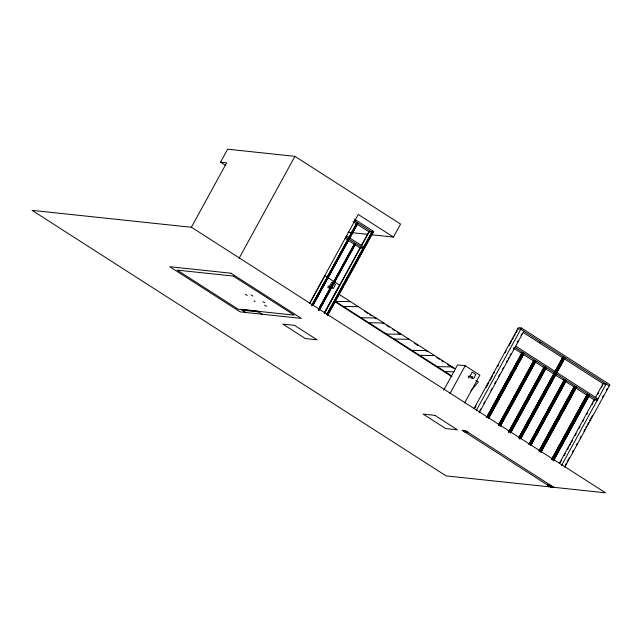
<?xml version="1.0" encoding="UTF-8"?>
<svg xmlns="http://www.w3.org/2000/svg" width="642" height="642" viewBox="0 0 642 642"><rect width="100%" height="100%" fill="white"/><g stroke="black" fill="none" stroke-linecap="round" stroke-linejoin="round"><path stroke-width="0.96" d="M354.504 243.655L355.556 243.984L354.504 243.655L318.665 309.139L354.697 243.655M523.559 353.702C525.052 353.662 519.98 351.704 523.045 353.469M534.826 361.149C531.616 359.191 537.394 361.791 535.099 361.277M545.949 367.73C547.441 367.681 542.37 365.731 545.435 367.497M541.07 452.04L576.412 387.471L574.365 386.356L574.686 386.733M576.396 387.519L574.911 386.885M553.516 460.739L589.34 395.303L587.294 394.18L588.626 395.151M225.567 165.403L220.535 162.177L227.645 149.193L294.927 156.335L400.568 224.082L393.458 237.075L371.694 234.763M191.284 227.437L226.65 162.827L220.535 162.177M239.121 258.277L294.927 156.335M309.492 303.538L358.244 214.484L393.458 237.075M309.653 303.554L324.892 275.723L339.562 285.128L324.322 312.959M311.611 305.616L356.703 223.255L357.634 223.448L313.152 305.094M311.667 305.6L356.856 223.239M311.876 305.608L356.968 223.247M312.012 305.632L357.104 223.272M312.156 305.664L357.249 223.304M312.301 305.704L357.393 223.344M312.75 305.078L357.522 223.392M312.887 305.102L357.634 223.448M312.999 305.111L357.722 223.496M329.627 286.172L331.85 282.111L335.517 284.462L333.302 288.523L331.834 287.584M318.552 309.934L354.833 243.671M318.697 309.966L354.978 243.703M320.51 306.715L329.105 291.027M331.489 286.669L332.925 284.053M335.309 279.695L343.903 263.998M344.858 262.257L347.715 257.025M350.107 252.667L351.535 250.051M353.927 245.685L354.882 243.944M318.841 310.006L355.122 243.743M318.978 310.054L355.259 243.791M319.194 310.158L355.379 243.84M319.692 309.428L355.556 243.984M324.274 313.224L360.25 247.515M361.205 245.758L368.885 231.746L372.015 232.075L326.922 314.436M324.708 313.071L360.579 247.539M361.534 245.798L369.19 231.818M326.89 314.227L371.854 232.099M327.733 314.773L339.69 292.929M340.653 291.179L343.518 285.939M344.473 284.189L347.346 278.949M348.301 277.2L366.004 244.875M366.959 243.125L369.832 237.885M370.787 236.136L372.697 232.645M327.564 315.72L373.692 231.473L354.296 219.034M443.75 390.119L457.561 364.897L465.209 365.715L479.879 375.121L464.639 402.951M449.97 393.538L465.209 365.715M469.952 376.164L472.167 372.103L475.834 374.455L473.619 378.515L472.151 377.576M474.125 408.416L518.335 327.669L521.464 327.998L609.9 384.719L564.735 467.216M475.064 407.718L476.027 405.969M486.066 387.624L488.939 382.383M489.894 380.634L492.767 375.393M493.722 373.644L494.677 371.895M497.55 366.654L498.505 364.905M505.206 352.675L506.161 350.925M509.026 345.685L511.425 341.311M512.38 339.57L513.335 337.82M514.29 336.071L515.245 334.322M516.208 332.58L517.163 330.831M476.3 410.495L521.464 327.998M479.863 410.551L480.818 408.802M483.691 403.561L484.646 401.812M490.865 390.456L491.82 388.707M494.693 383.467L495.648 381.717M498.521 376.477L499.476 374.727M502.349 369.487L503.304 367.738M506.177 362.497L507.132 360.748M508.087 358.998L509.042 357.257M509.997 355.507L510.96 353.758M513.351 349.392L514.306 347.643M517.179 342.403L518.134 340.653M520.999 335.413L521.962 333.663M479.205 412.774L523.856 331.216M486.684 417.276L522.066 352.618M486.901 417.172L522.227 352.659M486.805 417.396L492.053 407.798M493.008 406.057L522.123 352.875M487.109 417.244L522.428 352.723M487.35 417.348L522.676 352.827M487.615 417.477L522.941 352.964M487.888 417.629L523.206 353.108M488.137 417.781L523.463 353.26M488.361 417.934L523.687 353.413M488.538 418.07L523.864 353.549M488.915 417.42L523.76 353.774M488.682 418.319L523.976 353.67M498.465 424.964L533.855 360.306M498.585 425.076L534.008 360.339M498.89 424.924L534.208 360.411M499.131 425.028L534.457 360.515M499.396 425.164L534.722 360.643M499.669 425.309L534.987 360.788M499.925 425.461L535.243 360.948M500.142 425.614L535.468 361.101M500.222 425.975L535.645 361.237M500.439 425.871L535.757 361.35M500.375 426.007L535.813 361.43M508.568 432.042L544.368 366.654M508.665 432.042L544.464 366.646M508.817 432.074L544.617 366.678M509.018 432.146L544.817 366.751M509.74 431.376L545.066 366.855M510.005 431.504L545.331 366.991M510.278 431.657L545.596 367.136M510.053 432.676L545.852 367.288M510.751 431.962L546.077 367.441M510.831 432.315L546.254 367.577M510.51 433.222L546.366 367.697M518.688 437.812L562.938 357.096L564.848 358.228L564.069 358.027M518.784 437.916L554.287 373.082M555.242 371.325L562.938 357.096M518.977 437.748L563.106 357.137M519.193 437.828L563.323 357.217M519.442 437.94L563.572 357.329M519.707 438.077L563.837 357.466M519.498 439.104L564.109 357.618M520.221 438.382L564.35 357.771M521.625 436.119L524.506 430.862M525.461 429.113L526.424 427.355M529.297 422.099L530.26 420.349M533.141 415.093L534.096 413.336M536.977 408.079L537.932 406.33M540.813 401.073L541.776 399.316M548.011 387.928L548.966 386.179M551.847 380.923L552.802 379.165M554.247 376.541L555.683 373.909M563.355 359.889L564.318 358.14M520.429 438.526L564.559 357.923M520.879 437.948L527.122 426.561M528.077 424.811L530.958 419.555M531.913 417.798L555.9 373.989M556.863 372.24L561.172 364.351M562.135 362.602L564.535 358.22M520.59 438.663L564.719 358.051M520.718 438.839L564.824 358.156M528.904 444.352L564.286 379.695L566.244 380.826L565.265 380.546M529.12 444.248L564.438 379.735M529.321 444.32L564.647 379.799M529.57 444.424L564.888 379.903M529.835 444.553L565.161 380.04M530.107 444.705L565.425 380.184M530.356 444.858L565.682 380.337M530.581 445.01L565.907 380.489M530.757 445.147L566.083 380.626M531.135 444.497L565.979 380.85M530.902 445.396L566.196 380.746M539.047 450.869L574.365 386.356M539.136 450.861L574.454 386.348M539.288 450.893L574.606 386.38M539.489 450.965L574.815 386.452M539.737 451.069L575.055 386.556M540.002 451.206L575.32 386.685M540.275 451.35L575.593 386.829M540.524 451.503L575.85 386.99M540.749 451.655L576.075 387.142M541.575 450.194L542.53 448.453M543.485 446.712L544.44 444.97M545.395 443.221L548.26 437.988M549.215 436.247L552.08 431.015M553.035 429.273L555.892 424.041M558.283 419.683L559.238 417.942M560.193 416.193L563.058 410.968M564.013 409.219L566.878 403.987M567.825 402.245L570.69 397.013M571.645 395.271L575.946 387.423M540.829 452.016L576.243 387.278M540.981 452.048L576.364 387.391M551.968 458.701L587.294 394.18M551.582 459.568L587.382 394.18M551.735 459.6L587.534 394.212M551.943 459.672L587.743 394.284M552.184 459.776L587.984 394.389M552.931 459.03L588.249 394.517M553.195 459.182L588.521 394.661M552.979 460.21L588.778 394.822M553.195 460.362L588.995 394.966M553.757 459.849L589.171 395.111M553.492 460.611L589.292 395.223M559.318 463.468L594.163 399.822L597.293 400.151L515.004 347.378M595.327 397.703L603.015 383.651L606.144 383.988L561.493 465.546M560.426 462.465L561.381 460.715M564.254 455.475L565.209 453.725M567.6 449.36L568.555 447.61M569.518 445.861L570.473 444.112M571.428 442.37L572.383 440.621M575.256 435.38L576.211 433.631M579.084 428.391L580.039 426.641M582.912 421.401L583.867 419.651M586.732 414.411L587.695 412.662M591.996 404.797L592.951 403.048M593.914 401.298L594.869 399.557M597.734 394.308L598.697 392.567M601.562 387.319L602.525 385.577M565.225 465.298L566.18 463.548M567.135 461.799L569.526 457.433M572.399 452.193L573.354 450.443M576.227 445.203L577.182 443.453M580.055 438.213L581.01 436.464M583.883 431.223L584.838 429.474M585.793 427.724L586.748 425.975M587.703 424.234L588.666 422.484M589.621 420.735L592.486 415.494M602.533 397.141L603.488 395.4M606.361 390.151L607.316 388.41M356.695 223.328L357.787 223.585M470.915 390.866L478.338 381.99L475.899 380.425M564.286 379.695L565 380.393M335.549 301.403L350.524 301.652M343.374 306.427L358.348 306.675M360.981 317.718L375.955 317.967M368.805 322.733L383.78 322.982M386.412 334.025L401.386 334.273M394.236 339.048L409.211 339.297M411.843 350.339L426.826 350.588M419.667 355.355L434.65 355.604M437.282 366.646L452.257 366.895M445.107 371.67L454.087 371.814M372.127 231.305L373.692 231.473M347.948 232.243L367.738 234.338M517.653 328.913L520.782 329.242L609.218 385.962M266.599 306.266L264.536 305.215M242.203 310.206L258.509 311.932M603.48 383.828L606.136 384.109M596.41 398.746L597.975 398.907L515.687 346.134M465.241 432.235L468.371 432.564M547.522 485.007L550.651 485.336M264.889 302.711L262.867 301.74M252.86 296.074L251.094 294.911M247.258 295.44L245.364 294.261M563.796 357.891L563.291 357.586M254.015 300.986L255.107 301.596M354.456 220.816L373.01 232.717M353.012 221.562L369.038 231.842M523.246 332.5L562.713 357.803M564.39 358.886L603.015 383.651M346.335 235.775L363.845 247.001M345.653 237.018L363.163 248.245L360.034 247.908L345.027 238.286M513.56 348.125L533.711 361.053M535.388 362.128L543.782 367.513M545.459 368.588L563.933 380.433M565.618 381.508L574.012 386.893M575.689 387.977L594.163 399.822M338.695 294.068L455.387 368.901M364.672 311.378L368.026 313.529M369.704 314.604L371.381 315.679M374.735 317.83L376.3 318.841M382.56 322.854L384.237 323.929M386.749 325.542L389.269 327.155M392.623 329.306L394.3 330.381M397.647 332.532L400.167 334.145M414.7 343.462L418.054 345.613M425.598 350.452L427.163 351.463M436.777 357.626L439.297 359.239M441.808 360.852L443.486 361.928M447.675 364.616L450.194 366.229M451.816 367.264L453.38 368.275M334.907 300.994L451.623 375.851M335.108 301.78L452.024 376.766M553.733 487.31L465.298 430.597L462.168 430.26L550.603 486.981M262.121 314.219L257.169 311.073L240.79 309.332L245.685 312.469M469.503 377.785A0.939 0.859 -83.9 0 1 468.339 377.44A0.939 0.859 -83.9 0 1 468.684 376.156A0.939 0.859 -83.9 0 1 469.848 376.501M329.603 287.223A0.939 0.859 -83.9 0 1 328.271 287.744A0.939 0.859 -83.9 0 1 328.303 286.212A0.939 0.859 -83.9 0 1 329.611 286.733M330.702 287.913A0.939 0.859 -83.9 0 1 331.047 286.364A0.939 0.859 -83.9 0 1 332.179 287.335A0.939 0.859 -83.9 0 1 330.879 288.057M347.779 239.434L348.75 239.594L347.82 239.418M553.95 373.323L555.242 373.845L553.95 373.323M539.521 342.202L540.789 342.748L539.521 342.202M191.517 227.292L32.1 210.367L446.11 475.891L605.526 492.807L191.517 227.292M230.935 273.211L169.769 266.719L240.196 311.892L301.363 318.384L230.935 273.211M233.279 276.076L177.208 270.13L238.102 309.179L294.172 315.134L233.279 276.076M294.574 325.374L282.849 324.13L305.351 338.559L317.076 339.803L294.574 325.374M434.891 415.366L423.166 414.122L445.668 428.551L457.393 429.795L434.891 415.366M465.289 430.718L462.633 430.437L465.241 432.114L467.906 432.395L465.289 430.718M550.651 485.464L547.987 485.175L550.603 486.853L553.268 487.142L550.651 485.464M472.239 377.905A0.939 0.859 -83.9 0 0 471.878 376.332A0.939 0.859 -83.9 0 0 470.811 377.48A0.939 0.859 -83.9 0 0 472.239 377.905"/></g></svg>
